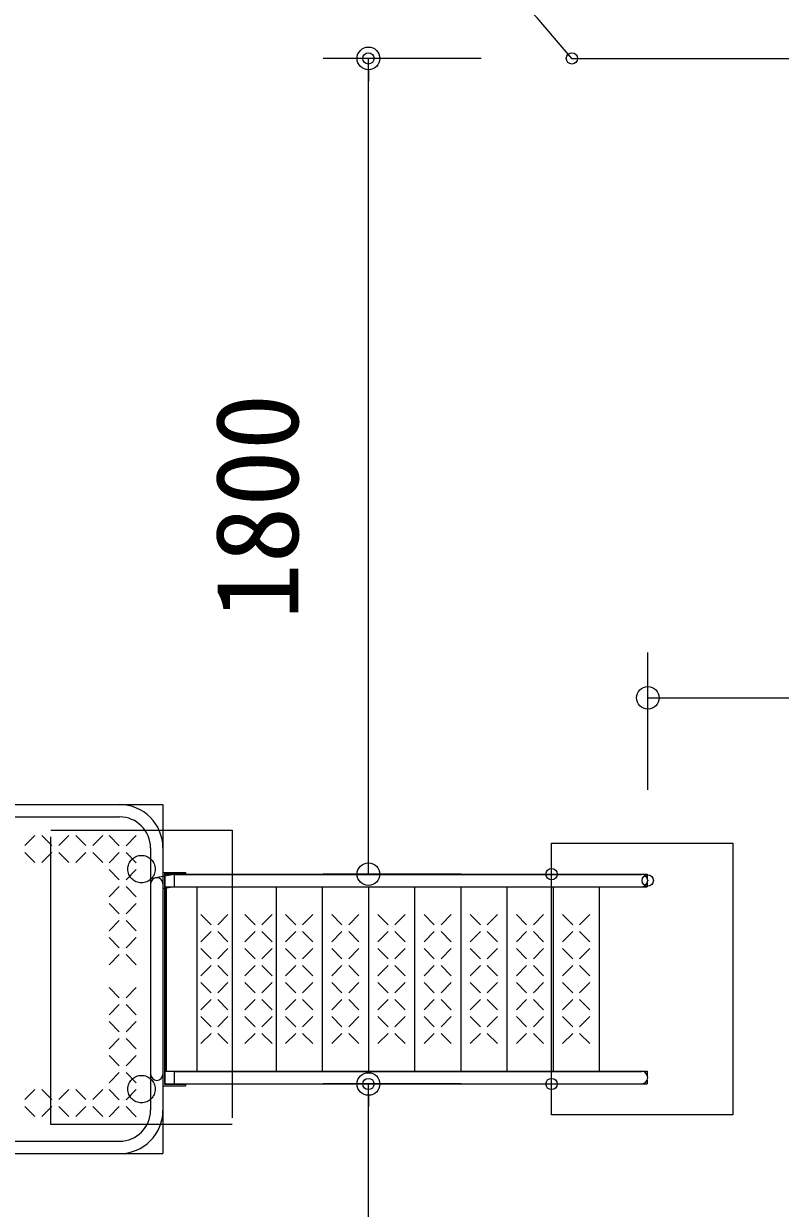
# Model space of a CAD drawing. Units: millimetres, scale not verified. Extents: x 0 to 420, y 0 to 297.
# Drawn here: x 356.79 to 373.49, y 89.83 to 115.97 of the extents above; entities that cross this region are included whole.
import ezdxf
from ezdxf.enums import TextEntityAlignment as Align

# ---------------------------------------------------------------- set-up
doc = ezdxf.new("R2010")
doc.units = ezdxf.units.MM
doc.header["$LTSCALE"] = 0.5
doc.header["$PDMODE"] = 32
doc.header["$PDSIZE"] = 0.25
doc.linetypes.add('USER1', pattern=[19.05, 12.7, -6.35])
doc.linetypes.add('USER2', pattern=[63.5, 31.75, -6.35, 6.35, -6.35, 6.35, -6.35])
for name, color, linetype, lineweight in [('DEFPOINTS_4', 8, 'USER1', 18), ('LY_5', 2, 'Continuous', 18), ('LY_6', 7, 'Continuous', 0)]:
    doc.layers.add(name, color=color, linetype=linetype, lineweight=lineweight)
doc.styles.add('ＭＳ ゴシック', font='')
doc.styles.get('ＭＳ ゴシック').set_extended_font_data('MS Gothic')

# ---------------------------------------------------------------- blocks, each defined once
blk = doc.blocks.new('-016-_DOTBLANK')
at = {"color": 7, "linetype": 'Continuous', "lineweight": 0}
blk.add_line((-0.5, 0), (-1, 0), dxfattribs=at)
blk.add_circle((0, 0), 0.5, dxfattribs=at)

msp = doc.modelspace()

# ---------------------------------------------------------------- linework, layer by layer
at = {"layer": 'DEFPOINTS_4'}
for centre in [(359.3851, 97.3126), (359.3851, 92.4586)]:
    msp.add_circle(centre, 0.3025, dxfattribs=at)
at = {"layer": 'LY_5', "color": 7, "lineweight": 0}
for p, q in [((352.2581, 98.7356), (359.8581, 98.7356)), ((352.3033, 98.7356), (358.9021, 98.7356)), ((359.8581, 98.7356), (359.8581, 91.0356)), ((352.3033, 98.4636), (358.9021, 98.4636)), ((356.8093, 97.8299), (357.0343, 98.0549)), ((357.4093, 97.8299), (357.1843, 98.0549)), ((357.7843, 98.0549), (357.5593, 97.8299)), ((358.1593, 97.8299), (357.9343, 98.0549)), ((358.5343, 98.0549), (358.3093, 97.8299)), ((358.6704, 98.0528), (358.8954, 97.8278)), ((359.2704, 98.0528), (359.0454, 97.8278)), ((359.5861, 97.7796), (359.5861, 91.9916)), ((359.8581, 97.7796), (359.8581, 91.9916)), ((356.8093, 97.6799), (357.0343, 97.4549)), ((357.4093, 97.6799), (357.1843, 97.4549)), ((357.7843, 97.4549), (357.5593, 97.6799)), ((358.1593, 97.6799), (357.9343, 97.4549)), ((358.5343, 97.4549), (358.3093, 97.6799)), ((358.8954, 97.6778), (358.6704, 97.4528)), ((359.0454, 97.6778), (359.2704, 97.4528)), ((358.6704, 97.3028), (358.8954, 97.0778)), ((359.2704, 97.3028), (359.0454, 97.0778)), ((359.8581, 97.2386), (359.8581, 92.5326)), ((359.8581, 97.2386), (360.3581, 97.2386)), ((360.3581, 97.2386), (360.3581, 97.2066)), ((360.1081, 97.1966), (359.697, 97.1193)), ((359.8901, 97.2066), (359.8901, 92.5646)), ((359.8901, 97.2066), (360.3581, 97.2066)), ((359.8981, 97.2006), (359.8981, 92.5706)), ((359.8981, 97.2006), (370.5475, 97.2006)), ((360.1081, 97.1966), (370.4244, 97.1966)), ((360.1081, 97.1966), (360.1081, 96.9246)), ((370.5475, 97.2006), (370.5475, 97.1186)), ((370.5475, 97.0027), (370.5475, 96.9206)), ((358.8954, 96.9278), (358.6704, 96.7028)), ((359.0454, 96.9278), (359.2704, 96.7028)), ((360.1081, 96.9246), (359.8581, 96.8776)), ((359.9266, 96.9206), (359.9266, 92.8506)), ((360.1081, 96.9246), (370.4244, 96.9246)), ((360.6062, 96.9206), (360.6062, 92.8506)), ((362.3564, 96.9206), (362.3564, 92.8506)), ((363.3755, 96.9206), (363.3755, 92.8506)), ((364.3945, 96.9206), (364.3945, 92.8506)), ((365.4136, 96.9206), (365.4136, 92.8506)), ((366.4326, 96.9206), (366.4326, 92.8506)), ((367.4517, 96.9206), (367.4517, 92.8506)), ((368.4707, 96.9206), (368.4707, 92.8506)), ((369.4898, 96.9206), (369.4898, 92.8506)), ((358.8954, 96.3278), (358.6704, 96.5528)), ((359.0454, 96.3278), (359.2704, 96.5528)), ((360.6949, 96.3106), (360.9199, 96.0856)), ((361.2949, 96.3106), (361.0699, 96.0856)), ((361.6677, 96.3106), (361.8927, 96.0856)), ((362.2677, 96.3106), (362.0427, 96.0856)), ((362.566, 96.3106), (362.791, 96.0856)), ((363.166, 96.3106), (362.941, 96.0856)), ((363.585, 96.3106), (363.81, 96.0856)), ((364.185, 96.3106), (363.96, 96.0856)), ((364.6041, 96.3106), (364.8291, 96.0856)), ((365.2041, 96.3106), (364.9791, 96.0856)), ((365.6231, 96.3106), (365.8481, 96.0856)), ((366.2231, 96.3106), (365.9981, 96.0856)), ((366.6422, 96.3106), (366.8672, 96.0856)), ((367.2422, 96.3106), (367.0172, 96.0856)), ((367.6612, 96.3106), (367.8862, 96.0856)), ((368.2612, 96.3106), (368.0362, 96.0856)), ((368.6803, 96.3106), (368.9053, 96.0856)), ((369.2803, 96.3106), (369.0553, 96.0856)), ((358.6704, 95.9528), (358.8954, 96.1778)), ((359.2704, 95.9528), (359.0454, 96.1778)), ((360.9199, 95.9356), (360.6949, 95.7106)), ((361.0699, 95.9356), (361.2949, 95.7106)), ((361.8927, 95.9356), (361.6677, 95.7106)), ((362.0427, 95.9356), (362.2677, 95.7106)), ((362.791, 95.9356), (362.566, 95.7106)), ((362.941, 95.9356), (363.166, 95.7106)), ((363.81, 95.9356), (363.585, 95.7106)), ((363.96, 95.9356), (364.185, 95.7106)), ((364.8291, 95.9356), (364.6041, 95.7106)), ((364.9791, 95.9356), (365.2041, 95.7106)), ((365.8481, 95.9356), (365.6231, 95.7106)), ((365.9981, 95.9356), (366.2231, 95.7106)), ((366.8672, 95.9356), (366.6422, 95.7106)), ((367.0172, 95.9356), (367.2422, 95.7106)), ((367.8862, 95.9356), (367.6612, 95.7106)), ((368.0362, 95.9356), (368.2612, 95.7106)), ((368.9053, 95.9356), (368.6803, 95.7106)), ((369.0553, 95.9356), (369.2803, 95.7106)), ((358.8954, 95.5778), (358.6704, 95.8028)), ((359.0454, 95.5778), (359.2704, 95.8028)), ((358.6704, 95.2028), (358.8954, 95.4278)), ((359.2704, 95.2028), (359.0454, 95.4278)), ((360.6949, 95.5606), (360.9199, 95.3356)), ((361.2949, 95.5606), (361.0699, 95.3356)), ((361.6677, 95.5606), (361.8927, 95.3356)), ((362.2677, 95.5606), (362.0427, 95.3356)), ((362.566, 95.5606), (362.791, 95.3356)), ((363.166, 95.5606), (362.941, 95.3356)), ((363.585, 95.5606), (363.81, 95.3356)), ((364.185, 95.5606), (363.96, 95.3356)), ((364.6041, 95.5606), (364.8291, 95.3356)), ((365.2041, 95.5606), (364.9791, 95.3356)), ((365.6231, 95.5606), (365.8481, 95.3356)), ((366.2231, 95.5606), (365.9981, 95.3356)), ((366.6422, 95.5606), (366.8672, 95.3356)), ((367.2422, 95.5606), (367.0172, 95.3356)), ((367.6612, 95.5606), (367.8862, 95.3356)), ((368.2612, 95.5606), (368.0362, 95.3356)), ((368.6803, 95.5606), (368.9053, 95.3356)), ((369.2803, 95.5606), (369.0553, 95.3356)), ((360.9199, 95.1856), (360.6949, 94.9606)), ((361.0699, 95.1856), (361.2949, 94.9606)), ((361.8927, 95.1856), (361.6677, 94.9606)), ((362.0427, 95.1856), (362.2677, 94.9606)), ((362.791, 95.1856), (362.566, 94.9606)), ((362.941, 95.1856), (363.166, 94.9606)), ((363.81, 95.1856), (363.585, 94.9606)), ((363.96, 95.1856), (364.185, 94.9606)), ((364.8291, 95.1856), (364.6041, 94.9606)), ((364.9791, 95.1856), (365.2041, 94.9606)), ((365.8481, 95.1856), (365.6231, 94.9606)), ((365.9981, 95.1856), (366.2231, 94.9606)), ((366.8672, 95.1856), (366.6422, 94.9606)), ((367.0172, 95.1856), (367.2422, 94.9606)), ((367.8862, 95.1856), (367.6612, 94.9606)), ((368.0362, 95.1856), (368.2612, 94.9606)), ((368.9053, 95.1856), (368.6803, 94.9606)), ((369.0553, 95.1856), (369.2803, 94.9606)), ((358.6704, 94.6987), (358.8954, 94.4737)), ((359.2704, 94.6987), (359.0454, 94.4737)), ((360.9199, 94.5856), (360.6949, 94.8106)), ((361.0699, 94.5856), (361.2949, 94.8106)), ((361.8927, 94.5856), (361.6677, 94.8106)), ((362.0427, 94.5856), (362.2677, 94.8106)), ((362.791, 94.5856), (362.566, 94.8106)), ((362.941, 94.5856), (363.166, 94.8106)), ((363.81, 94.5856), (363.585, 94.8106)), ((363.96, 94.5856), (364.185, 94.8106)), ((364.8291, 94.5856), (364.6041, 94.8106)), ((364.9791, 94.5856), (365.2041, 94.8106)), ((365.8481, 94.5856), (365.6231, 94.8106)), ((365.9981, 94.5856), (366.2231, 94.8106)), ((366.8672, 94.5856), (366.6422, 94.8106)), ((367.0172, 94.5856), (367.2422, 94.8106)), ((367.8862, 94.5856), (367.6612, 94.8106)), ((368.0362, 94.5856), (368.2612, 94.8106)), ((368.9053, 94.5856), (368.6803, 94.8106)), ((369.0553, 94.5856), (369.2803, 94.8106)), ((360.6949, 94.2106), (360.9199, 94.4356)), ((361.2949, 94.2106), (361.0699, 94.4356)), ((361.6677, 94.2106), (361.8927, 94.4356)), ((362.2677, 94.2106), (362.0427, 94.4356)), ((362.566, 94.2106), (362.791, 94.4356)), ((363.166, 94.2106), (362.941, 94.4356)), ((363.585, 94.2106), (363.81, 94.4356)), ((364.185, 94.2106), (363.96, 94.4356)), ((364.6041, 94.2106), (364.8291, 94.4356)), ((365.2041, 94.2106), (364.9791, 94.4356)), ((365.6231, 94.2106), (365.8481, 94.4356)), ((366.2231, 94.2106), (365.9981, 94.4356)), ((366.6422, 94.2106), (366.8672, 94.4356)), ((367.2422, 94.2106), (367.0172, 94.4356)), ((367.6612, 94.2106), (367.8862, 94.4356)), ((368.2612, 94.2106), (368.0362, 94.4356)), ((368.6803, 94.2106), (368.9053, 94.4356)), ((369.2803, 94.2106), (369.0553, 94.4356)), ((358.8954, 94.3237), (358.6704, 94.0987)), ((359.0454, 94.3237), (359.2704, 94.0987)), ((358.6704, 93.9487), (358.8954, 93.7237)), ((359.2704, 93.9487), (359.0454, 93.7237)), ((360.9199, 93.8356), (360.6949, 94.0606)), ((361.0699, 93.8356), (361.2949, 94.0606)), ((361.8927, 93.8356), (361.6677, 94.0606)), ((362.0427, 93.8356), (362.2677, 94.0606)), ((362.791, 93.8356), (362.566, 94.0606)), ((362.941, 93.8356), (363.166, 94.0606)), ((363.81, 93.8356), (363.585, 94.0606)), ((363.96, 93.8356), (364.185, 94.0606)), ((364.8291, 93.8356), (364.6041, 94.0606)), ((364.9791, 93.8356), (365.2041, 94.0606)), ((365.8481, 93.8356), (365.6231, 94.0606)), ((365.9981, 93.8356), (366.2231, 94.0606)), ((366.8672, 93.8356), (366.6422, 94.0606)), ((367.0172, 93.8356), (367.2422, 94.0606)), ((367.8862, 93.8356), (367.6612, 94.0606)), ((368.0362, 93.8356), (368.2612, 94.0606)), ((368.9053, 93.8356), (368.6803, 94.0606)), ((369.0553, 93.8356), (369.2803, 94.0606)), ((360.6949, 93.4606), (360.9199, 93.6856)), ((361.2949, 93.4606), (361.0699, 93.6856)), ((361.6677, 93.4606), (361.8927, 93.6856)), ((362.2677, 93.4606), (362.0427, 93.6856)), ((362.566, 93.4606), (362.791, 93.6856)), ((363.166, 93.4606), (362.941, 93.6856)), ((363.585, 93.4606), (363.81, 93.6856)), ((364.185, 93.4606), (363.96, 93.6856)), ((364.6041, 93.4606), (364.8291, 93.6856)), ((365.2041, 93.4606), (364.9791, 93.6856)), ((365.6231, 93.4606), (365.8481, 93.6856)), ((366.2231, 93.4606), (365.9981, 93.6856)), ((366.6422, 93.4606), (366.8672, 93.6856)), ((367.2422, 93.4606), (367.0172, 93.6856)), ((367.6612, 93.4606), (367.8862, 93.6856)), ((368.2612, 93.4606), (368.0362, 93.6856)), ((368.6803, 93.4606), (368.9053, 93.6856)), ((369.2803, 93.4606), (369.0553, 93.6856)), ((358.8954, 93.5737), (358.6704, 93.3487)), ((359.0454, 93.5737), (359.2704, 93.3487)), ((358.8954, 92.9737), (358.6704, 93.1987)), ((359.0454, 92.9737), (359.2704, 93.1987)), ((358.6704, 92.5987), (358.8954, 92.8237)), ((359.2704, 92.5987), (359.0454, 92.8237)), ((360.1081, 92.8466), (370.4244, 92.8466)), ((360.1081, 92.8466), (360.1081, 92.5746)), ((370.5475, 92.8506), (370.5475, 92.7686)), ((359.8581, 92.5326), (360.3581, 92.5326)), ((359.8901, 92.5646), (360.3581, 92.5646)), ((359.8981, 92.5706), (370.5475, 92.5706)), ((360.1081, 92.5746), (370.4244, 92.5746)), ((360.3581, 92.5646), (360.3581, 92.5326)), ((370.5475, 92.6527), (370.5475, 92.5706)), ((356.8093, 92.2258), (357.0343, 92.4508)), ((357.4093, 92.2258), (357.1843, 92.4508)), ((357.7843, 92.4508), (357.5593, 92.2258)), ((358.1593, 92.2258), (357.9343, 92.4508)), ((358.5343, 92.4508), (358.3093, 92.2258)), ((358.8954, 92.2237), (358.6704, 92.4487)), ((359.0454, 92.2237), (359.2704, 92.4487)), ((356.8093, 92.0758), (357.0343, 91.8508)), ((357.4093, 92.0758), (357.1843, 91.8508)), ((357.7843, 91.8508), (357.5593, 92.0758)), ((358.1593, 92.0758), (357.9343, 91.8508)), ((358.5343, 91.8508), (358.3093, 92.0758)), ((358.6704, 91.8487), (358.8954, 92.0737)), ((359.2704, 91.8487), (359.0454, 92.0737)), ((352.3033, 91.3076), (358.9021, 91.3076)), ((352.2581, 91.0356), (359.8581, 91.0356)), ((352.3033, 91.0356), (358.9021, 91.0356))]:
    msp.add_line(p, q, dxfattribs=at)
at = {"layer": 'LY_5', "color": 7, "linetype": 'USER1', "lineweight": 0}
for p, q in [((357.3851, 98.1737), (361.3851, 98.1737)), ((357.3851, 91.6737), (357.3851, 98.1737)), ((361.3851, 98.1737), (361.3851, 91.6737)), ((368.4382, 97.8877), (372.4382, 97.8877)), ((368.4382, 91.8877), (368.4382, 97.8877)), ((372.4382, 97.8877), (372.4382, 91.8877)), ((372.4382, 91.8877), (368.4382, 91.8877)), ((361.3851, 91.6737), (357.3851, 91.6737))]:
    msp.add_line(p, q, dxfattribs=at)
at = {"layer": 'LY_5'}
for p, q in [((359.8981, 96.9206), (370.5475, 96.9206)), ((359.8981, 92.8506), (370.5475, 92.8506))]:
    msp.add_line(p, q, dxfattribs=at)
at = {"layer": 'LY_5', "color": 7, "lineweight": 0}
for centre, radius, start, end in [((358.9021, 97.7796), 0.956, 0, 90), ((358.9021, 97.7796), 0.684, 0, 90), ((359.7221, 96.9856), 0.136, 0, 180), ((370.4244, 97.0606), 0.136, 270, 90), ((370.4244, 92.7106), 0.136, 270, 90), ((359.7221, 92.7856), 0.136, 180, 0), ((358.9021, 91.9916), 0.684, 270, 0), ((358.9021, 91.9916), 0.956, 270, 0)]:
    msp.add_arc(centre, radius, start, end, dxfattribs=at)
at = {"layer": 'LY_6'}
for p, q in [((366.8854, 115.2006), (363.3945, 115.2006)), ((364.3945, 97.2006), (364.3945, 115.2006)), ((370.5604, 99.0606), (370.5604, 102.0916)), ((370.5604, 101.0916), (388.5604, 101.0916)), ((366.4382, 97.2006), (363.3945, 97.2006)), ((366.4382, 92.5706), (363.3945, 92.5706)), ((364.3945, 74.5706), (364.3945, 92.5706))]:
    msp.add_line(p, q, dxfattribs=at)
at = {"layer": 'LY_6', "linetype": 'USER2'}
msp.add_line((368.8854, 115.2006), (378.5604, 115.2006), dxfattribs=at)
msp.add_arc((348.7612, 98.7377), 26.0003, 39.28542, 278.68616, dxfattribs=at)
at = {"layer": 'LY_6'}
for p in [(364.3945, 115.2006), (368.8854, 115.2006), (368.8854, 115.2006), (368.4382, 97.2006), (370.5604, 97.0606), (364.3945, 92.5706), (368.4382, 92.5706)]:
    msp.add_point(p, dxfattribs=at)

# ---------------------------------------------------------------- block references
at = {"layer": 'LY_6', "xscale": 0.5, "yscale": 0.5}
for p, rotation in [((364.3945, 115.2006), 90), ((370.5604, 101.0916), 180), ((364.3945, 97.2006), 270), ((364.3945, 92.5706), 90)]:
    msp.add_blockref('-016-_DOTBLANK', p, dxfattribs=dict(at, rotation=rotation))

# ---------------------------------------------------------------- texts
at = {"layer": 'LY_6', "style": 'ＭＳ ゴシック'}
msp.add_text('1800', height=1.833, rotation=90, dxfattribs=at).set_placement((363.3945, 102.8144), align=Align.BOTTOM_LEFT)

doc.saveas('drawing.dxf')
